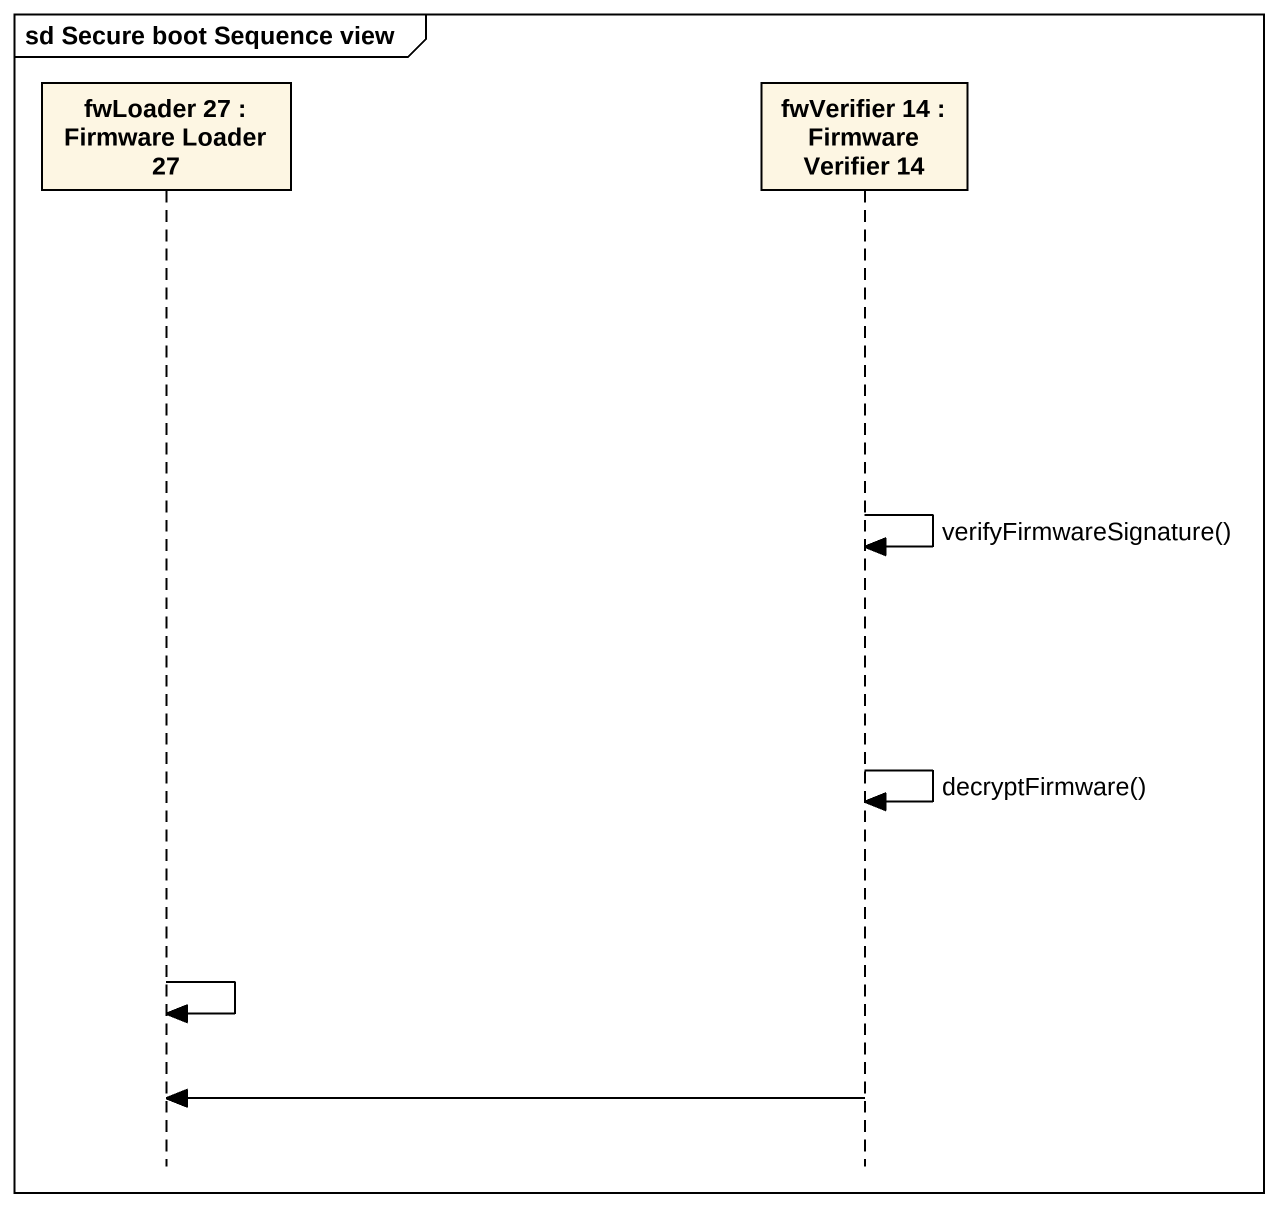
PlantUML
@startuml
mainframe sd Secure boot Sequence view
hide footbox
participant "fwLoader 27 : Firmware Loader 27" as fwLoader_27
participant "fwVerifier 14 : Firmware Verifier 14" as fwVerifier_14

fwVerifier_14 -> fwVerifier_14 : verifyFirmwareSignature()
fwVerifier_14 -> fwVerifier_14 : decryptFirmware()
fwLoader_27 -> fwLoader_27
fwVerifier_14 -> fwLoader_27
@enduml
